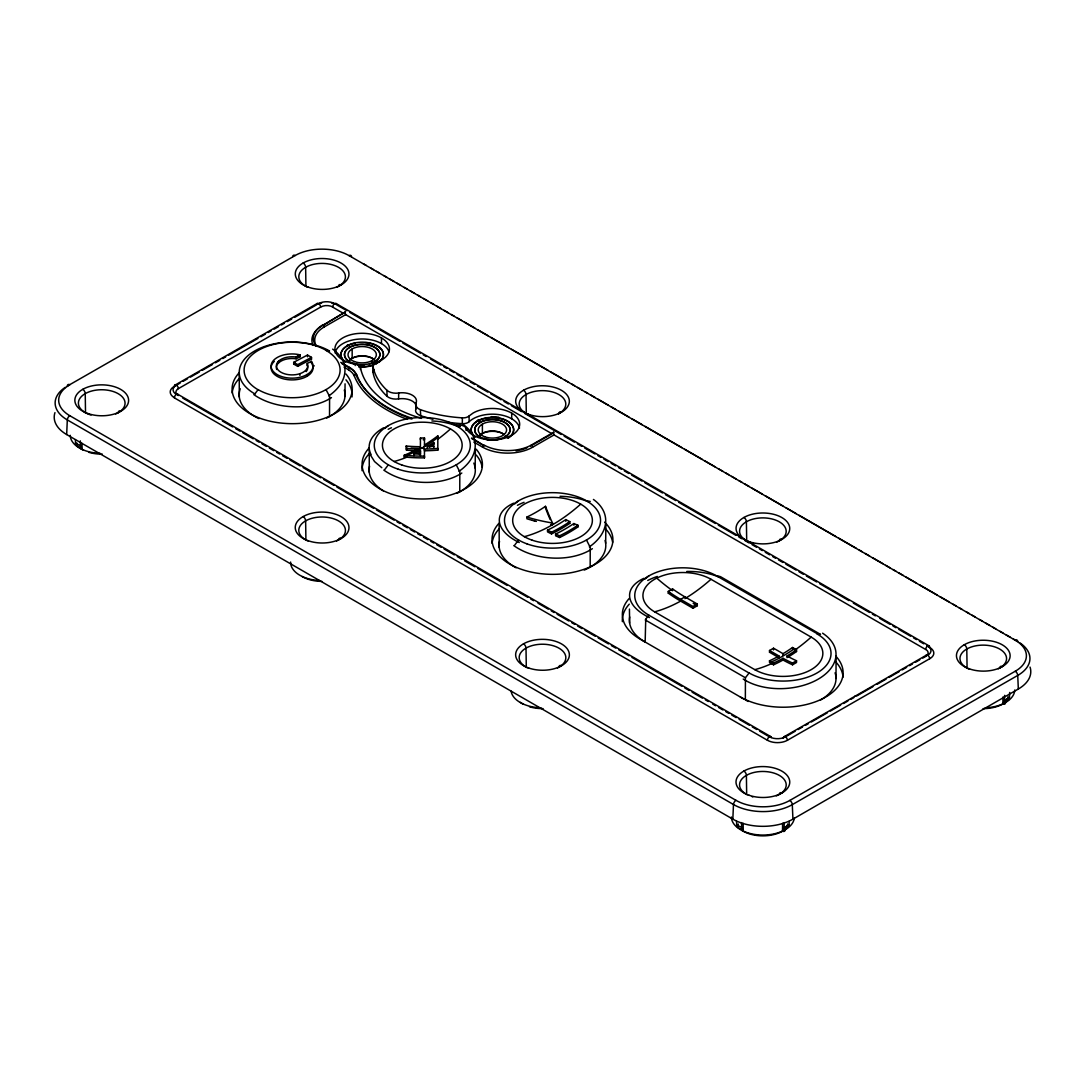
<?xml version="1.0" encoding="UTF-8"?>
<svg xmlns="http://www.w3.org/2000/svg" width="1085" height="1085" viewBox="0 0 1085 1085"><rect width="100%" height="100%" fill="white"/><g stroke="black" fill="none" stroke-linecap="round" stroke-linejoin="round"><path stroke-width="1.5" d="M278.492 363.027A15.692 9.073 0.1 0 1 296.137 358.81L300.247 356.639L300.247 354.904A20.981 12.111 0 0 0 271.277 364.438A20.981 12.111 0 0 0 294.862 378.055A20.981 12.111 0 0 0 311.395 361.332L311.395 363.068M404.217 455.252L406.753 455.483A151.344 123.527 -0.1 0 0 424.452 456.12L424.452 457.856A151.344 123.554 -0.1 0 1 406.753 457.219L404.217 456.988L404.217 455.252A152.131 87.844 -60 0 0 417.549 449.014L417.562 450.75A152.117 124.205 0 0 1 406.509 450.126M420.438 439.723L420.438 437.987A151.29 123.663 0 0 0 424.479 437.974L424.479 446.749M427.287 448.403L427.287 446.667A152.117 87.885 -60 0 0 433.742 442.49L433.742 444.226A152.117 87.858 -60 0 1 429.443 447.061M433.742 448.119L433.742 446.383A152.131 124.205 0 0 1 427.287 446.667M422.282 447.82L424.452 449.041L424.452 450.777A152.117 124.205 0 0 0 437.811 450.139L437.811 435.872A152.131 87.844 -60 0 1 424.479 445.013M531.853 520.23L526.917 518.793L526.917 517.057A150.381 86.827 -60 0 0 545.511 506.315L545.511 508.051A152.131 33.35 81.3 0 0 550.176 519.579M547.532 530.131L547.532 531.867A151.588 87.532 60 0 0 551.519 533.901A151.697 87.587 -60 0 0 569.801 523.363L569.801 521.627A151.588 87.519 60 0 1 565.787 519.579A152.022 87.776 -60 0 1 547.532 530.131A151.588 87.532 60 0 0 551.546 532.179A151.697 87.587 -60 0 0 569.801 521.627M551.533 533.915L551.533 532.179M573.87 525.262L573.87 523.54A151.588 87.519 60 0 0 577.885 525.221L577.885 526.957A150.395 86.827 -60 0 1 559.616 537.509A151.588 87.532 60 0 1 555.615 535.814L555.615 534.078A151.154 87.275 -60 0 0 573.87 523.54M668.265 593.142L668.265 591.406L672.564 588.911A152.103 87.817 60 0 0 684.933 596.886L697.289 604.019L697.289 605.755A152.144 87.844 -60 0 1 692.989 608.237L680.634 601.104A152.103 87.804 60 0 1 668.265 593.142L669.703 592.329M783.031 660.019L783.031 658.283A152.117 87.817 60 0 0 792.538 663.071L796.539 660.765L796.539 662.487L792.538 664.807A152.117 87.817 60 0 1 783.031 660.019A152.117 87.817 -60 0 1 773.537 664.807L769.509 662.515L769.509 660.792A152.144 87.844 -60 0 0 779.016 655.991L779.016 657.727M787.032 657.7L787.032 655.964A152.117 87.831 -60 0 0 796.539 649.779L792.538 647.501A152.144 87.844 -60 0 1 783.031 653.672L783.031 655.408M329.528 416.545L329.582 396.391L326.015 389.623A48.025 27.708 -0.1 0 0 326.043 350.428L329.569 351.011A52.934 30.516 0.1 0 0 254.731 350.943A52.934 30.339 0.4 0 0 254.948 393.964M420.438 455.808L420.438 452.947M420.438 437.987L420.41 448.458A152.131 124.205 -0.1 0 1 411.079 448.132M420.438 453.544L420.438 450.628A152.117 87.885 -60 0 1 413.982 453.896L413.982 455.632M433.742 446.844L433.742 442.49M448.729 422.323A99.888 57.668 0 0 0 462.332 423.679A7.08 4.082 0 0 0 469.1 421.739L469.127 415.948L473.128 413.019A27.274 15.692 0.2 0 1 514.765 415.216A27.274 15.692 0.2 0 1 503.888 438.408A27.274 15.692 0.2 0 1 466.048 428.114A7.08 4.069 0.2 0 0 459.986 425.089A112.609 64.788 0.2 0 1 454.059 424.601M645.738 619.237L645.155 642.049A53.097 30.543 0.2 0 1 629.72 616.958M672.564 588.911L672.564 590.66A152.144 86.122 59 0 1 656.75 578.115M717.714 576.094L716.737 575.932A48.025 27.722 0 0 0 648.83 575.932A48.025 27.722 0 0 0 648.816 615.141L749.043 673.012L745.422 677.772L745.354 699.906A53.097 30.543 0.2 0 0 748.27 701.466M836.006 678.491L836.074 656.086M459.755 491.858L459.823 471.839L456.242 464.828M462.332 423.692L462.359 417.861A7.08 4.069 0.2 0 0 469.127 415.948M590.172 567.157L590.24 547.41L586.483 540.005M386.83 396.093A99.888 57.668 0 0 1 372.955 372.074L373.009 366.282A7.08 4.069 0.2 0 1 376.373 362.404L381.377 360.152A27.274 15.692 0.2 0 0 377.797 336.147A27.274 15.692 0.2 0 0 337.449 342.317A27.274 15.692 0.2 0 0 355.215 364.126L355.202 365.577M376.359 363.841L376.373 362.39M344.976 396.445L345.057 383.819M355.215 364.126A7.08 4.069 0.2 0 1 360.437 367.625L360.423 369.442M372.996 366.255A99.901 57.478 0.2 0 0 386.87 390.22L387.101 396.364A10.552 6.09 0 0 0 398.154 398.954L398.629 398.887A14.268 8.232 0 0 1 415.975 408.882M398.629 398.887L398.67 393.028A10.619 6.117 0.2 0 1 386.884 390.247M398.656 392.987A14.268 8.205 0.2 0 1 416.016 403.023L415.813 409.14A10.552 6.09 0 0 0 420.288 415.528L420.709 415.677A99.888 57.668 0 0 0 432.983 419.298M420.709 415.677L420.343 409.642A10.552 6.076 0.2 0 1 415.853 403.281L415.962 403.01M475.162 468.11L475.366 449.19M605.674 543.287L605.864 524.489M789.229 821.318L789.066 824.573A7.147 4.137 60 0 1 787.52 827.584A31.506 18.16 -0.1 0 1 782.502 830.486L782.624 823.284M787.52 827.584L787.574 823.99M1009.687 692.447L1009.457 697.329A7.147 4.137 60 0 1 1007.911 700.354A31.546 18.187 -0.1 0 1 1002.879 703.256L1003.001 696.95M1007.911 700.354L1007.938 698.55M1007.951 697.655L1007.965 696.746M1030.045 667.099A42.505 24.535 0 0 1 1018.327 689.016L792.932 819.148A42.505 24.535 0 0 1 732.836 819.148L66.673 434.542L67.311 419.909A41.596 23.938 0.2 0 1 65.195 387.372M732.836 819.148L733.474 804.514A3.54 2.048 -60 0 1 735.983 800.337A38.056 21.89 0.2 0 0 789.799 800.445L1015.234 671.249A38.111 21.931 0.2 0 0 1015.248 640.231L349.085 255.626A38.111 21.931 0.2 0 0 295.174 255.518A3.54 2.048 60.2 0 0 292.679 256.616M784.292 822.579L784.062 827.462A7.161 4.137 60 0 1 782.516 830.486M1004.669 695.349L1004.452 700.218A7.161 4.137 60 0 1 1002.906 703.243M473.806 442.056L482.54 447.101L483.557 444.796A34.001 19.557 0.2 0 0 531.636 444.891L553.716 432.223A3.716 2.97 79.1 0 0 554.055 434.922M407.35 419.38A121.086 69.671 0.2 0 1 354.185 375.681L355.568 373.769A22.663 13.034 0.2 0 0 349.478 367.381L340.744 362.336M645.873 619.047L647.447 616.958M254.744 394.086L258.081 389.651M384.755 469.547L388.321 464.828M518.562 540.005L514.778 544.995M648.138 616.049L648.816 615.141M530.633 446.043L531.636 444.891L532.626 447.21L554.028 434.936L925.681 649.495A2.835 1.627 -60 0 1 927.702 646.036A2.835 1.627 -60 0 1 929.682 647.216L926.753 645.521M323.696 324.93L345.342 311.938A3.703 2.957 79.1 0 0 345.681 314.636L552.021 433.783L532.057 445.23M552.346 433.43L553.716 432.223M384.741 428.507L388.321 425.605M514.765 503.86L518.562 500.795M645.019 578.997L648.816 575.932M788.917 824.681L788.768 824.79A26.366 14.403 -57.5 0 1 786.557 826.214M1009.308 697.438L1009.159 697.547A26.366 14.403 -57.5 0 1 1006.948 698.971A25.036 13.685 -57.5 0 1 1005.605 699.689L1004.805 700.069M684.933 596.886L680.634 599.368A152.103 87.817 60 0 1 668.265 591.406M351.16 358.769L352.164 358.199L352.164 348.936M481.387 433.959L482.391 433.376L482.391 424.127M174.631 385.338L317.213 303.488M854.709 696.407L926.685 654.987M295.174 255.518L67.311 386.07A3.54 2.048 60.2 0 1 69.82 384.768A38.056 21.89 0.2 0 0 69.82 415.718A3.54 2.048 -60 0 0 67.311 419.909L733.474 804.514A41.596 23.938 0.2 0 0 792.294 804.636L1017.73 675.44A41.65 23.965 0.2 0 0 1019.859 642.849M174.522 397.761A14.173 8.015 1 0 1 174.359 386.341L180.232 382.978M183.162 381.296L187.556 378.773M190.499 377.092L199.287 372.046M202.23 370.365L212.497 364.479M215.427 362.797L219.821 360.274M222.751 358.592L225.694 356.911M228.623 355.229L257.959 338.411M260.888 336.73L265.282 334.207M268.212 332.525L271.155 330.844M274.085 329.162L278.479 326.639M281.422 324.957L284.351 323.276M287.281 321.594L291.689 319.071M294.618 317.39L316.617 304.776M178.252 395.496A8.504 4.896 0.2 0 1 178.374 388.647L320.618 307.096A8.504 5.005 -1 0 1 332.783 307.041M345.342 311.938L322.259 325.744A35.412 20.371 0.2 0 0 313.104 345.41M315.83 344.989A32.591 18.743 0.2 0 1 324.266 326.91L345.667 314.636M784.889 737.135L795.156 731.249M798.085 729.568L802.493 727.045M805.423 725.363L808.352 723.681M811.295 722L827.421 712.75M830.351 711.068L840.617 705.182M843.547 703.5L847.955 700.978M850.884 699.296L853.814 697.614M856.757 695.933L872.883 686.683M877.29 684.174L886.079 679.129M889.022 677.447L899.289 671.561M902.218 669.879L906.612 667.356M909.542 665.675L912.485 663.993M915.414 662.311L919.809 659.788M922.752 658.107L925.681 656.425A2.835 1.641 60.2 0 1 927.689 655.259A11.393 6.551 0.2 0 0 927.702 646.036M178.36 395.401A2.835 1.641 -60 0 0 176.299 394.438A2.835 1.641 -60 0 0 174.359 397.856L767.393 740.241A14.173 8.137 0.1 0 0 787.412 740.282L929.682 658.731A14.173 8.002 1.1 0 0 929.492 647.325M784.428 736.552L855.794 695.77M293.709 362.322L307.503 355.039L311.517 357.358L311.517 359.094L297.71 366.364L293.709 364.058L293.709 362.322L297.71 364.628L311.517 357.358M293.709 364.058L295.147 363.244M278.492 361.291A15.692 9.087 0.1 0 1 296.137 357.073L300.247 354.904M299.908 375.424L299.908 373.688A15.692 9.087 0.1 0 0 307.231 363.502L311.395 361.332M306.16 371.585A15.692 9.073 0.1 0 0 307.231 365.238L307.598 365.048M312.711 366.581L314.27 365.821M784.414 827.299L785.215 826.919A25.036 13.685 -57.5 0 0 786.557 826.214A7.093 4.096 60 0 1 785.16 829.116L785.147 829.74A3.54 2.048 60 0 1 782.827 831.232M491.22 416.654L498.68 417.183M456.242 425.605L459.809 426.202M586.483 500.795L590.226 501.419M550.705 524.435L551.438 524.557M818.009 633.966L820.518 634.399L720.237 576.528M718.012 576.149L719.708 576.433M716.737 575.932L817.561 633.898M536.37 521.424L535.041 521.085M534.58 520.976L533.874 520.786M533.386 520.651L532.369 520.38M75.543 442.856L76.913 443.792A25.064 13.698 57.5 0 0 79.788 445.392L80.548 445.745A7.161 4.137 -60 0 0 82.094 448.77A31.506 18.187 0 0 1 77.089 445.867A7.147 4.137 -60 0 1 75.543 442.856L75.394 439.601M736.823 824.654L738.193 825.59A25.064 13.698 57.5 0 0 740.947 827.109L741.706 827.462A7.161 4.137 -60 0 0 743.252 830.486A31.506 18.16 -0.1 0 1 738.261 827.638A7.147 4.137 -60 0 1 736.701 824.559L736.552 821.318M80.453 445.704L80.331 440.863M788.09 657.062A152.117 87.817 -60 0 0 796.539 651.515L795.183 650.756M783.031 658.283A152.117 87.831 -60 0 1 773.524 663.071L769.509 660.792M363.312 263.709L366.242 265.405M370.65 267.941L373.579 269.636M376.522 271.331L379.452 273.027M383.859 275.563L386.789 277.258M389.718 278.954L394.126 281.49M397.056 283.185L399.999 284.88M404.393 287.43L407.336 289.125M410.266 290.807L414.66 293.357M417.603 295.052L420.532 296.748M423.476 298.443L427.87 300.979M430.813 302.674L433.742 304.37M436.672 306.065L441.08 308.601M444.009 310.296L448.417 312.846M451.346 314.528L454.289 316.223M457.219 317.919L461.627 320.468M464.556 322.164L474.823 328.09M477.766 329.786L488.033 335.713M490.962 337.408L508.58 347.566M511.51 349.261L548.196 370.446M551.126 372.141L561.393 378.068M564.336 379.764L568.73 382.3M571.673 383.995L574.602 385.69M577.545 387.386L581.94 389.935M584.869 391.617L587.812 393.312M590.742 395.008L595.15 397.558M598.079 399.253L608.36 405.18M611.289 406.875L615.683 409.411M618.626 411.106L628.893 417.033M631.836 418.729L642.103 424.669M645.033 426.351L681.719 447.535M684.649 449.231L702.266 459.389M705.196 461.084L715.463 467.025M718.406 468.72L722.8 471.256M725.743 472.952L728.672 474.647M731.602 476.342L736.01 478.878M738.939 480.574L741.882 482.269M744.812 483.964L749.22 486.5M752.149 488.196L762.416 494.123M765.359 495.818L782.963 505.99M785.893 507.685L796.173 513.612M799.103 515.307L835.789 536.492M838.719 538.174L856.336 548.345M859.266 550.041L862.195 551.736M865.138 553.431L869.533 555.968M872.476 557.663L882.742 563.59M885.672 565.285L890.08 567.835M893.009 569.53L895.952 571.212M898.882 572.907L903.29 575.457M906.219 577.152L916.486 583.079M919.429 584.774L937.033 594.933M939.963 596.628L948.778 601.714M953.172 604.25L956.102 605.945M959.045 607.641L961.975 609.336M966.382 611.886L969.312 613.581M972.255 615.276L975.184 616.958M979.579 619.508L982.522 621.203M985.451 622.898L989.859 625.435M992.789 627.13L995.732 628.825M1000.126 631.361L1003.069 633.057M1005.998 634.752L1010.393 637.302M1013.336 638.984L1016.265 640.679M336.065 303.515L929.113 645.9M336.648 304.831L346.929 310.758M349.858 312.453L367.476 322.625M370.419 324.32L399.768 341.273M402.711 342.969L420.329 353.14M423.258 354.836L426.188 356.531M430.596 359.067L440.876 364.994M443.806 366.689L446.749 368.385M449.678 370.08L454.086 372.63M457.016 374.325L461.423 376.861M464.366 378.556L467.296 380.252M470.225 381.947L474.633 384.497M477.576 386.192L487.843 392.119M490.786 393.814L501.053 399.741M503.996 401.436L508.39 403.986M511.333 405.681L521.614 411.608M524.543 413.304L561.243 434.488M564.173 436.184L574.453 442.124M577.383 443.819L581.791 446.355M584.734 448.051L595 453.991M597.943 455.686L600.873 457.368M603.816 459.064L608.21 461.613M611.153 463.309L615.548 465.845M618.491 467.54L621.42 469.235M624.363 470.931L628.771 473.48M631.701 475.176L641.981 481.103M644.91 482.798L662.528 492.97M665.458 494.665L675.738 500.592M678.667 502.287L715.368 523.472M718.311 525.167L735.928 535.339M738.858 537.034L741.787 538.73M744.73 540.425L749.138 542.975M752.068 544.67L756.476 547.206M759.405 548.902L762.348 550.597M765.278 552.292L769.685 554.842M772.615 556.524L775.558 558.219M778.487 559.914L782.895 562.464M785.825 564.159L796.105 570.086M799.048 571.781L803.442 574.331M806.386 576.027L816.652 581.953M819.595 583.649L848.945 600.602M853.353 603.138L869.505 612.469M872.435 614.164L875.378 615.86M879.772 618.396L890.053 624.323M892.982 626.018L895.925 627.713M898.855 629.409L910.6 636.19M913.543 637.885L916.472 639.58M919.415 641.276L923.81 643.825M343.66 313.484L332.647 307.109A2.835 1.641 -60 0 1 334.438 303.786A2.835 1.641 -60 0 1 336.608 304.342M471.907 438.069L484.547 445.949M341.748 363.502L350.482 368.547A24.06 13.834 0.2 0 1 356.951 375.329A118.251 68.029 0.2 0 0 411.92 419.081M471.446 438.381L483.083 445.108M344.108 367.178L348.475 369.7L349.478 367.381L350.482 368.547M710.987 579.268L811.173 637.112A39.86 23.016 0 0 1 811.173 669.662A39.86 23.016 0 0 1 754.807 669.662L654.608 611.818A39.86 23.016 0 0 1 654.608 579.268A39.86 23.016 0 0 1 710.987 579.268A152.144 87.844 -60 0 1 684.933 598.622M777.66 656.94L769.509 652.234L769.509 650.498A152.144 87.844 -60 0 0 773.524 648.193L783.031 653.672M693.179 603.382L697.289 605.755M680.634 599.368L692.989 606.501A152.144 87.844 -60 0 0 697.289 604.019M769.509 650.498L779.016 655.991M645.222 619.928L745.422 677.772M743.903 699.066L639.757 638.902A60.177 34.625 0.2 0 1 629.341 598.31M770.825 736.647L177.791 394.262M182.768 398.114L219.468 419.298M222.398 420.994L232.678 426.934M235.621 428.629L240.016 431.165M242.959 432.861L253.225 438.801M256.168 440.496L259.098 442.178M262.041 443.873L266.435 446.423M269.378 448.119L273.786 450.655M276.716 452.35L279.659 454.045M282.588 455.741L286.996 458.29M289.926 459.986L300.206 465.913M303.135 467.608L320.753 477.78M323.696 479.475L333.963 485.402M336.906 487.097L373.593 508.295M376.536 509.991L394.153 520.149M397.083 521.844L400.026 523.54M402.955 525.235L407.363 527.785M410.293 529.48L414.701 532.016M417.63 533.712L420.573 535.407M423.503 537.102L427.91 539.652M430.853 541.347L433.783 543.042M436.726 544.738L441.12 547.274M444.063 548.969L454.33 554.896M457.273 556.591L461.667 559.141M464.611 560.837L474.891 566.763M477.82 568.459L507.183 585.412M511.577 587.948L527.73 597.279M530.66 598.974L533.603 600.67M538.011 603.206L548.278 609.146M551.221 610.841L554.15 612.537M557.093 614.232L568.825 621M571.768 622.695L574.697 624.39M577.64 626.086L582.048 628.635M584.978 630.331L595.258 636.258M598.188 637.953L608.468 643.893M611.398 645.589L615.805 648.125M618.735 649.82L629.015 655.747M631.958 657.442L681.855 686.262M684.798 687.958L689.206 690.494M692.135 692.189L702.415 698.13M705.345 699.825L708.288 701.52M712.682 704.057L715.625 705.752M718.555 707.447L722.963 709.997M725.892 711.692L728.835 713.387M731.765 715.083L736.172 717.619M739.116 719.314L749.382 725.241M752.325 726.936L756.72 729.486M759.663 731.182L769.93 737.108M69.82 415.718L735.983 800.337M310.174 358.308L311.517 359.094M381.825 467.73L374.528 461.532L370.27 454.751M356.951 375.329L355.568 373.769A119.675 68.857 0.2 0 0 411.201 418.037M324.266 326.91L323.276 324.591A34.001 19.557 0.2 0 0 316.155 346.224M741.475 822.579L741.706 827.462M1018.327 689.016L1017.73 675.44A3.54 2.048 60.2 0 0 1015.234 671.249M792.932 819.148L792.294 804.636A3.54 2.048 60.2 0 0 789.799 800.445M743.144 823.284L743.252 830.473M738.193 823.99L738.248 827.584M82.012 443.372L82.094 448.77M77.049 443.182L77.089 445.867M967.074 667.37L966.789 649.006A3.54 2.048 60.2 0 0 964.294 644.721M746.683 540.127L746.412 521.763A3.54 2.048 60.2 0 0 743.917 517.477M746.656 793.216L746.399 775.355A3.54 2.048 60.2 0 0 743.903 771.055M526.293 412.897L526.022 394.533A3.54 2.048 60.2 0 0 523.526 390.234M526.279 665.973L526.008 648.111A3.54 2.048 60.2 0 0 523.512 643.825M305.916 285.653L305.644 267.29A3.54 2.048 60.2 0 0 303.149 263.004M305.916 540.357L305.631 520.868A3.54 2.048 60.2 0 0 303.135 516.582M85.525 413.114L85.24 393.638A3.54 2.048 60.2 0 0 82.745 389.339M629.436 609.078L629.625 623.061M552.523 524.733L552.496 522.984A152.158 32.862 81.1 0 1 545.511 506.315M499.141 524.503L499.222 547.45M239.229 372.48L239.297 397.002M796.539 649.779L796.539 651.515M792.538 663.071L792.538 664.807M466.048 428.114L466.048 430.311M459.986 425.089L459.986 426.554M437.811 450.139L437.811 448.417A152.117 124.205 0 0 1 424.452 449.041L424.452 457.856M369.239 448.064L369.266 472.246M792.538 647.501L792.538 649.223M773.524 648.193L773.524 649.929M773.524 663.071L773.524 664.807M692.989 606.501L692.989 608.237M565.8 519.579L565.8 521.315M577.885 525.221A150.395 86.841 -60 0 1 559.616 535.773L559.616 537.509M511.7 413.1L511.7 418.783M504.932 437.147L504.932 436.848A1.777 1.017 60 0 1 506.003 436.034A1.777 1.017 60 0 1 507.387 437.838M479.895 422.675L479.895 422.39A1.777 1.017 60 0 0 478.634 420.22A1.777 1.017 60 0 0 477.386 420.953L477.386 421.238M437.811 435.872L437.811 437.594A152.144 87.844 -60 0 1 406.753 455.483M424.479 437.974L424.479 439.71A151.113 124.572 0 0 1 423.136 439.723M420.438 450.628L420.438 452.364A152.117 87.858 -60 0 1 418.281 453.503M381.472 337.91L381.472 343.592M374.705 361.956L374.705 361.671A1.777 1.017 60 0 1 375.871 360.898A1.777 1.017 60 0 1 377.2 362.892M372.196 360.505L372.196 363.597M349.668 347.498L349.668 347.2A1.777 1.017 60 0 0 348.407 345.044A1.777 1.017 60 0 0 347.159 345.762L347.159 346.047M307.503 355.039L307.503 356.775M307.258 363.489L307.258 365.225M307.028 374.556L307.028 376.292M297.71 364.628L297.71 366.364M296.11 357.06L296.11 358.796M66.673 434.542A42.505 24.535 0 0 1 54.955 412.625M927.689 655.259A2.835 1.641 60.2 0 1 929.682 658.731M317.444 304.356A14.173 8.151 0.1 0 1 321.702 302.932M331.576 302.946A14.173 8.151 0.1 0 1 335.835 304.397M174.359 386.341A2.835 1.641 60.1 0 1 176.367 385.175A2.835 1.641 60.1 0 1 178.374 388.647M787.425 740.296A2.835 1.641 60.2 0 0 785.432 736.823A2.835 1.641 60.2 0 0 783.424 737.976A8.504 5.045 -1.4 0 1 782.692 738.37M767.393 740.241A2.835 1.641 -60 0 1 769.184 736.932A2.835 1.641 -60 0 1 771.354 737.474M118.224 412.68A3.54 2.048 60.2 0 1 120.733 411.269M338.615 539.788A3.54 2.048 60.2 0 1 341.124 538.513M558.992 667.153A3.54 2.048 60.2 0 1 561.501 665.756M779.369 794.396A3.54 2.048 60.2 0 1 781.892 792.986M999.76 667.845A3.54 2.048 60.2 0 1 1002.255 666.638M779.356 540.791A3.54 2.048 60.2 0 1 781.878 539.394M338.628 285.884A3.54 2.048 60.2 0 1 341.11 284.921M558.978 413.561A3.54 2.048 60.2 0 1 561.487 412.151M349.085 255.626A3.54 2.048 -60 0 1 351.526 256.521M1015.248 640.231A3.54 2.048 -60 0 1 1017.73 641.533M925.817 649.427A8.504 5.005 -1 0 1 925.681 656.411M316.671 304.302A2.835 1.641 60.2 0 1 318.854 303.759A2.835 1.641 60.2 0 1 320.618 307.096M348.353 369.768A21.239 12.179 0.9 0 1 354.117 375.695M836.142 656.534A60.177 34.625 0.2 0 1 818.646 700.53A60.177 34.625 0.2 0 1 740.35 696.977M532.626 447.21A35.412 20.371 0.2 0 1 482.54 447.101M318.61 303.61A11.393 6.551 0.2 0 1 334.668 303.651M526.93 447.861A32.577 18.743 0.2 0 1 516.012 450.872M462.359 417.847A99.901 57.478 0.2 0 1 420.763 409.791M421.468 418.39A112.609 64.788 0.2 0 1 360.464 367.625M469.1 421.739A27.274 15.746 0 0 1 498.273 414.538A27.274 15.746 0 0 1 519.512 428.141M335.089 352.978A27.274 15.746 0 0 1 361.156 338.995A27.274 15.746 0 0 1 388.986 351.798M372.969 372.087A7.08 4.082 0 0 1 373.918 369.605M345.64 362.132A21.252 12.274 0 0 1 353.927 343.131A21.252 12.274 0 0 1 383.29 352.978A21.252 12.274 0 0 1 358.796 366.554M365.659 342.616A21.252 12.274 0 0 1 379.235 362.051M373.579 365.075A21.252 12.274 0 0 1 358.701 366.825M344.677 361.685A21.252 12.274 0 0 1 354.958 343.185M347.593 360.518A17.713 10.226 0 0 1 353.045 345.966A17.713 10.226 0 0 1 377.878 349.994A17.713 10.226 0 0 1 369.402 364.058M364.438 364.872A17.713 10.226 0 0 1 351.106 362.702M349.655 360.152A14.173 8.178 0 0 1 374.176 359.623M349.641 359.786A15.583 8.992 0 0 1 374.718 359.786M474.905 436.862A21.252 12.274 0 0 1 478.919 420.438A21.252 12.274 0 0 1 507.617 421.346A21.252 12.274 0 0 1 508.499 437.933M475.203 436.821A21.252 12.274 0 0 1 478.851 420.18A21.252 12.274 0 0 1 507.848 421.183A21.252 12.274 0 0 1 507.997 437.96M481.333 437.892A17.713 10.226 0 0 1 478.729 423.421A17.713 10.226 0 0 1 503.82 422.092A17.713 10.226 0 0 1 505.813 436.59M501.907 438.543A17.713 10.226 0 0 1 495.94 439.927M489.511 439.995A17.713 10.226 0 0 1 485.782 439.398M479.882 435.343A14.173 8.178 0 0 1 503.806 434.312M479.868 434.977A15.583 8.992 0 0 1 504.227 434.448M176.38 394.397A11.352 6.537 0.2 0 1 176.367 385.175M785.445 736.823A11.365 6.537 0.2 0 1 769.414 736.783M345.979 374.027A60.014 34.53 0.2 0 1 291.011 423.665A60.014 34.53 0.2 0 1 239.243 372.684M232.176 392.919A60.014 34.53 0.2 0 1 239.229 378.489M345.966 379.818A60.014 34.53 0.2 0 1 352.015 396.947M344.311 390.058A52.934 30.448 0.2 0 1 326.693 418.05M258.99 418.634A52.934 30.448 0.2 0 1 240.233 388.755M332.647 349.126A52.853 33.96 -6.4 0 1 328.755 395.889M331.467 397.652A52.867 32.875 4.5 0 1 253.809 394.587M326.015 389.583A48.025 27.708 -0.1 0 1 258.121 389.637M257.999 389.705A47.984 27.817 -0.2 0 1 258.311 350.374A47.984 27.817 -0.2 0 1 326.151 350.36M276.702 369.483A15.746 9.087 0 0 1 278.425 363.027L278.452 361.305A15.746 9.087 0 0 0 280.961 372.25A15.746 9.087 0 0 0 299.921 373.701M311.978 363.963A20.981 12.111 0 0 1 289.546 379.818A20.981 12.111 0 0 1 274.329 361.319M297.304 356.056A20.981 12.111 0 0 1 300.247 356.639M476.234 449.231A60.163 34.611 0.2 0 1 421.143 498.992A60.163 34.611 0.2 0 1 369.239 447.888M362.064 470.687A60.163 34.611 0.2 0 1 369.226 453.693M476.22 455.022A60.163 34.611 0.2 0 1 482.133 467.147M473.82 463.105A53.084 30.543 0.2 0 1 456.921 493.363M383.344 490.895A53.084 30.543 0.2 0 1 369.565 466.184M371.111 454.642A53.07 28.224 0.7 0 1 383.48 427.87M461.817 473.046A53.002 33.12 4.5 0 1 383.778 470.076M462.915 424.303A53.016 34.164 -6.6 0 1 458.982 471.324M388.172 429.28A53.016 27.979 -4 0 1 391.454 427.761M431.871 420.953A53.016 27.979 -4 0 1 458.752 426.853M450.478 428.941A152.144 87.844 -60 0 1 437.811 439.289M406.753 457.219A152.144 87.844 -60 0 1 394.099 461.491M417.644 449A152.117 124.205 0 0 1 406.522 448.39M420.058 446.722A152.131 124.205 0 0 1 406.075 446.03M407.16 455.781A152.131 87.844 -60 0 1 404.217 456.988M420.438 454.072A151.71 123.866 -0.1 0 1 413.982 453.896M604.616 522.116A60.448 34.774 0.2 0 1 553.567 574.345A60.448 34.774 0.2 0 1 499.222 523.011M492.088 543.341A60.448 34.774 0.2 0 1 499.195 528.802M604.603 527.907A60.448 34.774 0.2 0 1 612.632 542.324M605.077 540.452A53.355 30.706 0.2 0 1 584.273 570.073M516.107 567.78A53.355 30.706 0.2 0 1 499.52 541.347M519.267 542.554A53.273 26.447 6.2 0 1 513.571 503.196M517.436 505.298A53.287 27.898 -4.3 0 1 524.069 502.328M560.05 496.306A53.287 27.898 -4.3 0 1 589.114 502.097M592.356 548.698A53.273 33.432 4.7 0 1 513.747 545.565M593.427 499.453A53.287 34.476 -6.9 0 1 589.372 546.881M580.706 504.132A152.144 87.844 -60 0 1 524.326 536.668M569.801 523.363A151.588 87.492 60 0 1 568.472 522.699M577.885 526.957A151.588 87.519 60 0 1 576.555 526.415M552.496 522.984A152.158 119.716 25.3 0 1 526.917 517.057M559.616 535.773A151.588 87.532 60 0 1 555.615 534.078M835.07 672.808A53.097 30.543 0.2 0 1 820.45 700.056M822.593 633.192A53.084 32.387 -3.3 0 1 818.158 679.183A53.084 32.387 -3.3 0 1 743.211 679.047M649.454 617.582A53.016 26.393 5.7 0 1 643.853 578.346M647.745 580.461A53.029 27.613 -4.5 0 1 657.279 576.447M686.791 571.456A53.029 27.613 -4.5 0 1 719.206 577.193M816.897 633.83A48.011 27.667 0.1 0 1 817.005 672.971A48.011 27.667 0.1 0 1 749.111 672.958M680.634 601.104A152.144 87.844 -60 0 1 654.608 611.818M811.173 637.112A152.144 87.844 -60 0 1 794.505 650.376M771.489 663.654A152.144 87.844 -60 0 1 754.807 669.662M770.852 651.488A152.144 87.844 -60 0 1 769.509 652.234M794.505 648.64A152.144 87.831 -60 0 1 771.489 661.931M796.539 660.765A152.117 87.831 60 0 1 787.032 655.964M91.059 415.053A23.327 13.413 0.2 0 1 82.84 395.238A23.327 13.413 0.2 0 1 118.102 393.638A23.327 13.413 0.2 0 1 115.675 413.941M307.53 540.818A23.327 13.413 0.2 0 1 305.061 521.207A23.327 13.413 0.2 0 1 339.252 521.342A23.327 13.413 0.2 0 1 336.594 540.94M527.391 667.817A23.327 13.413 0.2 0 1 525.601 648.355A23.327 13.413 0.2 0 1 559.494 648.477A23.327 13.413 0.2 0 1 557.5 667.94M747.28 794.803A23.327 13.413 0.2 0 1 746.778 775.138A23.327 13.413 0.2 0 1 780.915 776.399A23.327 13.413 0.2 0 1 776.29 795.875M752.8 796.946A23.327 13.413 0.2 0 1 752.203 796.77M786.422 828.425A27.952 16.139 0 0 1 742.018 830.459M794.315 818.063A31.492 18.187 0 0 1 761.982 835.057A31.492 18.187 0 0 1 731.398 817.019M968.702 668.943A23.3 13.4 0.2 0 1 966.07 649.44A23.3 13.4 0.2 0 1 1000.085 649.291A23.3 13.4 0.2 0 1 998.268 668.808M1003.028 703.894A3.54 2.048 60 0 0 1005.537 702.497L1005.551 701.873A7.093 4.096 60 0 0 1006.948 698.971M1007.463 700.557A27.952 16.139 0 0 1 983.078 708.627M1014.76 690.006A31.492 18.187 0 0 1 985.329 707.786M753.424 543.504A23.3 13.4 0.2 0 1 743.496 523.797A23.3 13.4 0.2 0 1 778.922 521.6A23.3 13.4 0.2 0 1 776.819 542.052M307.028 286.982A23.3 13.4 0.2 0 1 305.224 267.534A23.3 13.4 0.2 0 1 339.09 267.67A23.3 13.4 0.2 0 1 337.109 287.105M530.104 415.365A23.3 13.4 0.2 0 1 523.879 395.944A23.3 13.4 0.2 0 1 558.043 394.099A23.3 13.4 0.2 0 1 558.49 413.819M622.37 621.678A60.177 34.625 0.2 0 1 629.273 604.155M836.115 662.311A60.177 34.625 0.2 0 1 843.045 677.203M102.329 454.14A27.952 16.139 0 0 1 88.753 452.296M83.748 450.356A27.952 16.139 0 0 1 75.652 443.806M100.145 453.327A31.492 18.187 0 0 1 70.24 435.302M321.933 581.384A27.952 16.139 0 0 1 302.091 576.501M319.641 580.529A31.492 18.187 0 0 1 290.631 562.044M543.097 708.614A27.952 16.139 0 0 1 529.521 706.783M523.024 704.057A27.952 16.139 0 0 1 520.339 702.321M540.913 707.8A31.492 18.187 0 0 1 511.103 691.077M406.427 446.057L406.427 447.793A150.951 1.465 89 0 1 406.441 450.126L406.427 446.057M87.953 413.548A26.854 15.448 0.2 0 0 128.6 400.609A26.854 15.448 0.2 0 0 88.672 386.775A26.854 15.448 0.2 0 0 87.953 413.548M308.33 540.778A26.854 15.448 0.2 0 0 348.977 527.839A26.854 15.448 0.2 0 0 309.049 514.019A26.854 15.448 0.2 0 0 308.33 540.778M528.72 668.021A26.854 15.448 0.2 0 0 569.367 655.082A26.854 15.448 0.2 0 0 529.439 641.262A26.854 15.448 0.2 0 0 528.72 668.021M749.098 795.264A26.854 15.448 0.2 0 0 789.744 782.312A26.854 15.448 0.2 0 0 749.83 768.492A26.854 15.448 0.2 0 0 749.098 795.264M969.502 668.902A26.84 15.448 0.2 0 0 1010.121 655.964A26.84 15.448 0.2 0 0 970.221 642.157A26.84 15.448 0.2 0 0 969.502 668.902M749.111 541.659A26.84 15.448 0.2 0 0 789.731 528.734A26.84 15.448 0.2 0 0 749.83 514.914A26.84 15.448 0.2 0 0 749.111 541.659M308.343 287.186A26.84 15.448 0.2 0 0 348.963 274.247A26.84 15.448 0.2 0 0 309.062 260.441A26.84 15.448 0.2 0 0 308.343 287.186M528.734 414.429A26.84 15.448 0.2 0 0 569.34 401.491A26.84 15.448 0.2 0 0 529.453 387.684A26.84 15.448 0.2 0 0 528.734 414.429M352.53 363A17.713 10.226 0 0 0 379.872 354.985A17.713 10.226 0 0 0 354.158 345.315A17.713 10.226 0 0 0 352.53 363M354.442 361.576A14.173 8.178 0 0 0 376.332 355.175A14.173 8.178 0 0 0 355.785 347.431A14.173 8.178 0 0 0 354.442 361.576M483.218 438.354A17.713 10.226 0 0 0 510.113 429.85A17.713 10.226 0 0 0 483.896 420.655A17.713 10.226 0 0 0 483.218 438.354M484.67 436.753A14.173 8.178 0 0 0 506.559 430.365A14.173 8.178 0 0 0 486.012 422.608A14.173 8.178 0 0 0 484.67 436.753M398.263 469.222A48.025 27.722 0 0 0 470.307 445.216A48.025 27.722 0 0 0 398.29 421.211A48.025 27.722 0 0 0 398.263 469.222M401.735 464.936A39.86 23.016 0 0 0 462.142 445.637A39.86 23.016 0 0 0 402.996 425.076A39.86 23.016 0 0 0 401.735 464.936M526.971 543.87A48.025 27.722 0 0 0 600.507 521.437A48.025 27.722 0 0 0 530.077 495.886A48.025 27.722 0 0 0 526.971 543.87M531.962 540.113A39.86 23.016 0 0 0 592.369 520.814A39.86 23.016 0 0 0 533.223 500.266A39.86 23.016 0 0 0 531.962 540.113"/></g></svg>
